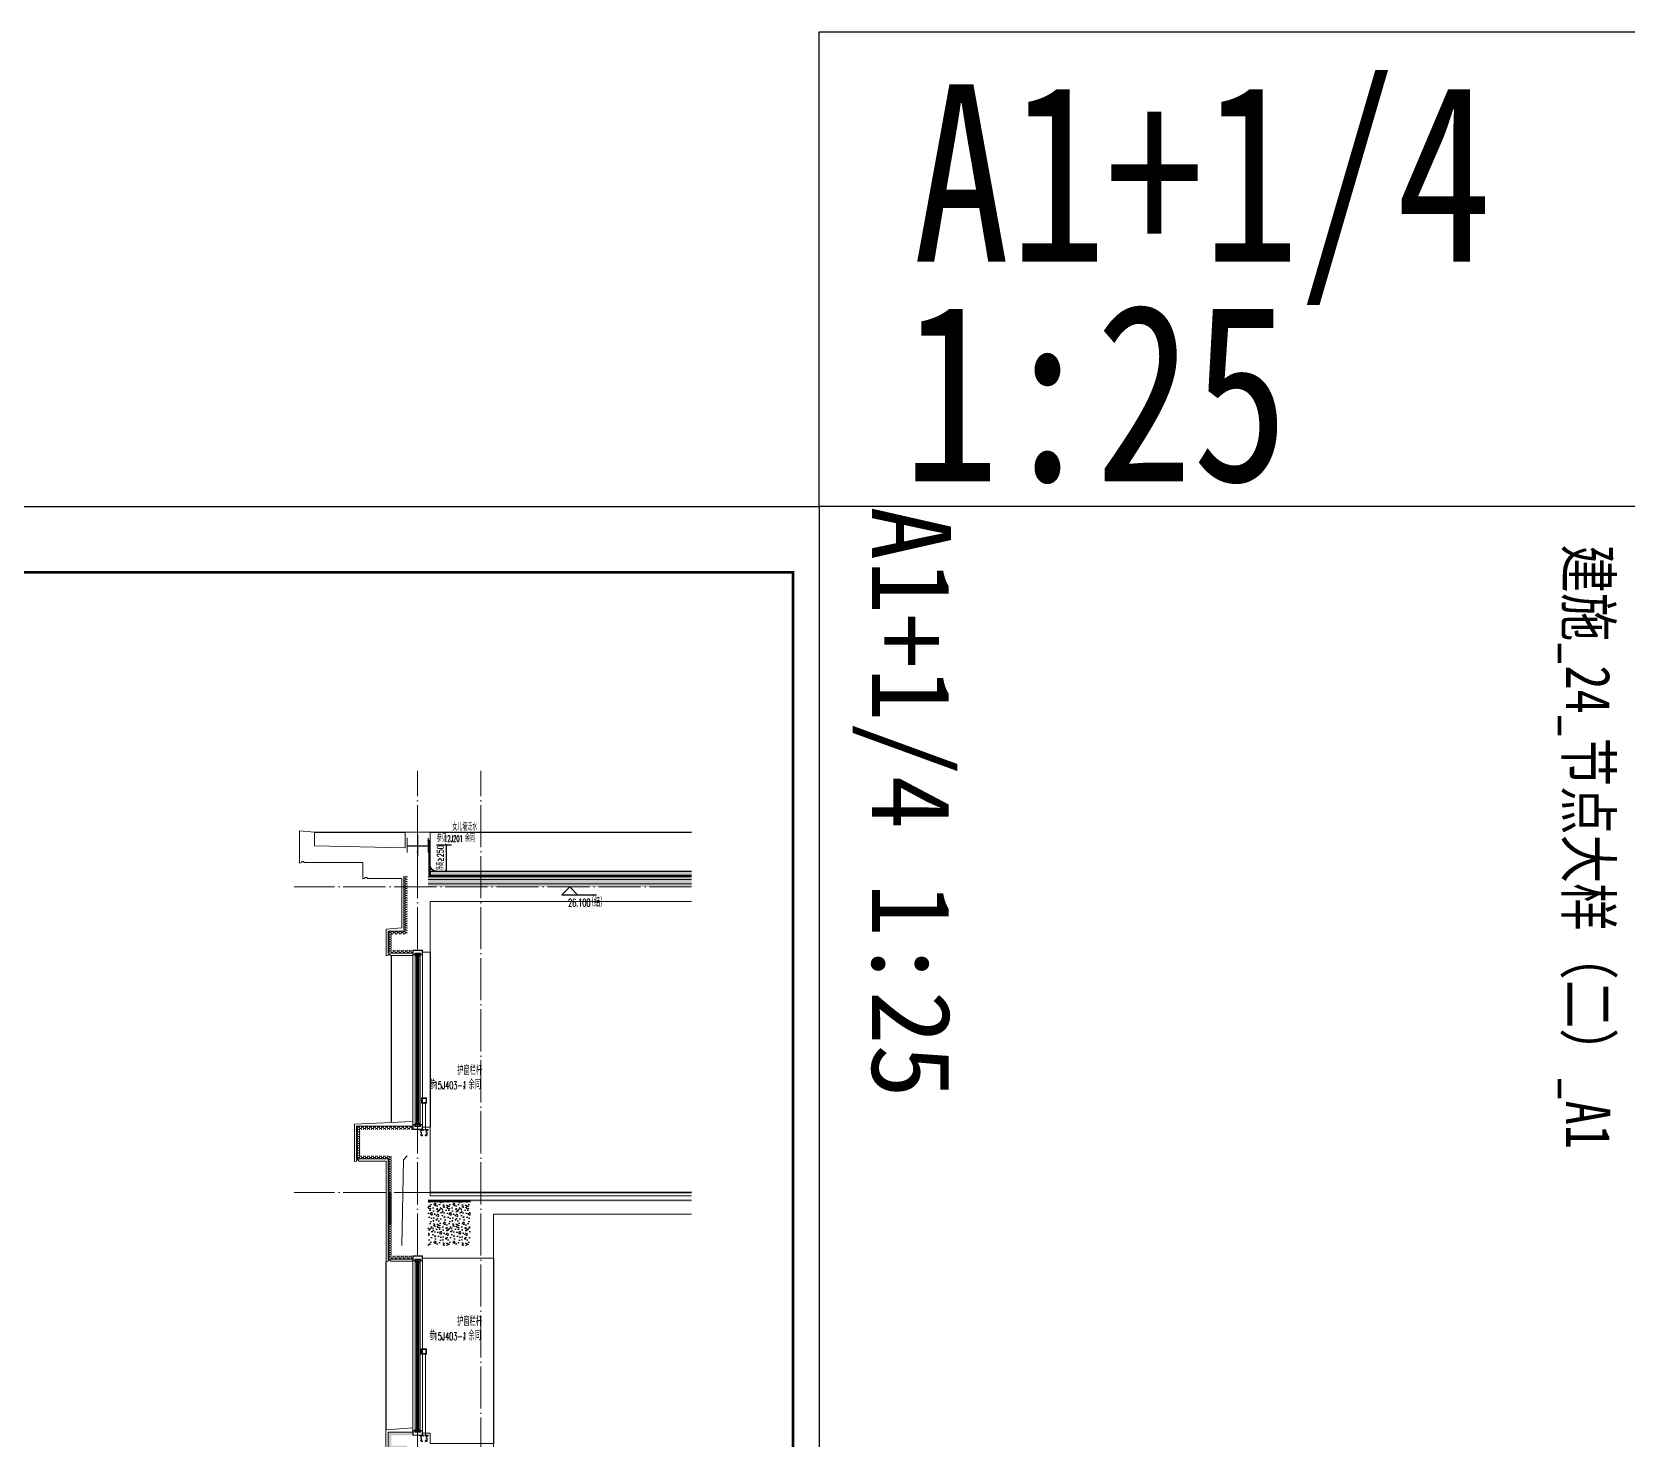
# Model space of a CAD drawing. Extents: x -518115 to 790560, y -210384 to 1628073.
# Drawn here: x 547512 to 562643, y -156280 to -142935 of the extents above; entities that cross this region are included whole.
import ezdxf
from ezdxf.xclip import XClip

# ---------------------------------------------------------------- set-up
doc = ezdxf.new("R2010")
doc.units = 0
doc.header["$LTSCALE"] = 1000
doc.header["$MEASUREMENT"] = 0
doc.header["$XCLIPFRAME"] = 0
for name, pattern in [('__DASH', [0.35, 0.25, -0.1]), ('DASH', [0.35, 0.25, -0.1]), ('DOTE', [2.42, 2, -0.2, 0.02, -0.2])]:
    doc.linetypes.add(name, pattern=pattern)
for name, color, linetype in [('3-屋面构造层', 157, 'Continuous'), ('DIM_ELEV', 3, 'Continuous'), ('DIM_IDEN', 67, 'Continuous'), ('PUB_TEXT', 4, 'Continuous'), ('SURFACE', 6, 'Continuous'), ('图框', 140, 'Continuous'), ('导图字', 7, 'Continuous'), ('机电标识类', 1, 'Continuous'), ('污水', 3, 'Continuous'), ('看线', 251, 'Continuous'), ('立面-看线', 251, 'Continuous')]:
    doc.layers.add(name, color=color, linetype=linetype)
for name, color, linetype, lineweight in [('DOTE', 19, 'DOTE', 9), ('PUB_HATCH', 8, 'Continuous', 9), ('S_WINDOW', 144, 'Continuous', 15), ('WALL', 9, 'Continuous', 40), ('内粉刷', 37, 'Continuous', 9), ('立面-栏杆', 105, 'Continuous', 15), ('立面-洞口示意', 152, 'Continuous', 13), ('细细', 250, 'Continuous', 0)]:
    doc.layers.add(name, color=color, linetype=linetype, lineweight=lineweight)
doc.layers.add('yichutu', color=7, linetype='Continuous', true_color=0xffffff, plot=False)
doc.styles.add('_TCH_DIM', font='SIMPLEX.shx', dxfattribs={"width": 0.7, "bigfont": 'GBCBIG.shx'})
doc.styles.add('_TCH_DIM_T3', font='SIMPLEX.shx', dxfattribs={"width": 0.494118, "bigfont": 'GBCBIG.shx'})
doc.styles.add('_TCH_LABEL', font='')
doc.styles.add('黑体', font='')
doc.styles.get('_TCH_LABEL').set_extended_font_data('SimHei')
doc.styles.get('黑体').set_extended_font_data('SimHei')
doc.dimstyles.new('_TCH_ARCH&&20', dxfattribs={"dimtxt": 59.5, "dimasz": 20, "dimexe": 50, "dimexo": 60, "dimgap": 25.25, "dimtad": 1, "dimdec": 0, "dimzin": 0, "dimdsep": 46, "dimtxsty": '_TCH_DIM_T3', "dimblk": 'ARCHTICK', "dimcen": 0.09, "dimclrt": 7, "dimazin": 2, "dimtfac": 1, "dimtdec": 0, "dimtix": 1, "dimtmove": 2, "dimatfit": 3, "dimfxl": 1, "dimtolj": 1, "dimtzin": 0, "dimarcsym": 0})
pattern_1 = [(315, (-1092889.3176, -488431.8362), (-1.767766953, -1.767766953), []), (315, (-1092888.139, -488431.8362), (-1.767766953, -1.767766953), [])]
pattern_2 = [(315, (-1092889.3176, -490170.0743), (-1.767766953, -1.767766953), []), (315, (-1092888.139, -490170.0743), (-1.767766953, -1.767766953), [])]

# ---------------------------------------------------------------- blocks, each defined once
blk = doc.blocks.new('A$C1F6240CC')
at = {"layer": 'PUB_HATCH'}
h = blk.add_hatch(dxfattribs=at)
h.set_pattern_fill('DOTS', color=251, scale=2, style=0)
h.set_pattern_definition([(0, (-2e-08, -300), (1.5875, 3.175), [0, -3.175])])
h.paths.add_polyline_path([(-30, -300), (0, -300), (0, -50), (0, 0), (0, 0), (0, 0), (-30, 0)])
at = {"layer": 'PUB_HATCH', "color": 5}
blk.add_lwpolyline([(0, 0), (-30, 0), (-30, -300), (0, -300)], close=True, dxfattribs=at)
blk = doc.blocks.new('GDGDGDRGDR')
at = {"linetype": '__DASH', "ltscale": 0.1}
blk.add_wipeout([(425935, 371533), (425735, 371533), (425735, 371383), (425935, 371383)], dxfattribs=at).dxf.layer = '污水'
at = {"layer": '机电标识类', "color": 250, "linetype": 'DASH', "ltscale": 400}
for p, q in [((425835, 371358), (425835, 371558)), ((425935, 371458), (425735, 371458))]:
    blk.add_line(p, q, dxfattribs=at)
at = {"layer": '污水', "linetype": '__DASH', "ltscale": 0.1, "const_width": 10}
blk.add_lwpolyline([(425935, 371533), (425735, 371533), (425735, 371383), (425935, 371383)], close=True, dxfattribs=at)
blk = doc.blocks.new('GFDGFDGDGRDGRD')
at = {"layer": '立面-栏杆'}
for p, q in [((863598, -138586), (863598, -138336)), ((863628, -138336), (863628, -138586))]:
    blk.add_line(p, q, dxfattribs=at)
at = {"layer": '立面-栏杆', "linetype": 'DASH', "ltscale": 0.1}
for p, q in [((863653, -138586), (863573, -138586)), ((863573, -138586), (863573, -138593)), ((863573, -138593), (863583, -138593)), ((863583, -138593), (863583, -138637)), ((863590, -138593), (863635, -138593)), ((863590, -138637), (863590, -138593)), ((863635, -138593), (863635, -138637)), ((863642, -138593), (863653, -138593)), ((863642, -138637), (863642, -138593)), ((863653, -138593), (863653, -138586)), ((863597, -138638), (863592, -138638)), ((863592, -138646), (863597, -138646)), ((863600, -138643), (863600, -138641)), ((863625, -138641), (863625, -138643)), ((863633, -138638), (863628, -138638)), ((863628, -138646), (863633, -138646))]:
    blk.add_line(p, q, dxfattribs=at)
at = {"layer": '立面-栏杆'}
for points in [[(863638, -138286), (863588, -138286), (863588, -138336), (863638, -138336)], [(863632, -138292), (863594, -138292), (863594, -138330), (863632, -138330)]]:
    blk.add_lwpolyline(points, close=True, dxfattribs=at)
at = {"layer": '立面-栏杆', "linetype": 'DASH', "ltscale": 0.1}
for centre, major_axis, start_param, end_param in [((863592, -138637), (6.36, 6.36), 2.356194, 3.926991), ((863592, -138637), (1.27, 1.27), 2.356194, 3.926991), ((863597, -138641), (1.91, 1.91), 5.497787, 7.068583), ((863597, -138643), (1.91, 1.91), 3.926991, 5.497787), ((863628, -138641), (1.91, 1.91), 0.785398, 2.356194), ((863630, -138641), (3.53, 3.53), 2.748894, 3.534292), ((863633, -138637), (-6.36, 6.36), 2.356194, 3.926991), ((863633, -138637), (-1.27, 1.27), 2.356194, 3.926991)]:
    blk.add_ellipse(centre, major_axis=major_axis, ratio=1, start_param=start_param, end_param=end_param, dxfattribs=at)
blk = doc.blocks.new('A$C008776C7')
at = {"layer": '细细'}
h = blk.add_hatch(dxfattribs=at)
h.set_pattern_fill('金属', color=256, style=0)
h.set_pattern_definition(pattern_1)
h.paths.add_polyline_path([(0, 1655), (20, 1655), (20, 1669), (70, 1669), (70, 1655), (90, 1655), (90, 1700), (0, 1700)])
h.paths.add_polyline_path([(18, 1671), (18, 1657), (2, 1657), (2, 1698), (88, 1698), (88, 1657), (72, 1657), (72, 1671)], flags=16)
h = blk.add_hatch(dxfattribs=at)
h.set_pattern_fill('金属', color=256, style=0)
h.set_pattern_definition(pattern_1)
h.paths.add_polyline_path([(68, 1667), (68, 1642), (56, 1642), (56, 1652), (34, 1652), (34, 1642), (22, 1642), (22, 1667)])
h.paths.add_polyline_path([(24, 1665), (24, 1644), (32, 1644), (32, 1654), (58, 1654), (58, 1644), (66, 1644), (66, 1665)], flags=16)
h = blk.add_hatch(color=256, dxfattribs=at)
edge = h.paths.add_edge_path()
edge.add_line((40, 1652), (40, 1640))
edge.add_arc((45, 1631), 9.44, 61.5175, 118.4825, ccw=False)
edge.add_line((50, 1640), (50, 1652))
edge.add_arc((45, 1660), 9.44, 241.5175, 298.4825, ccw=False)
h = blk.add_hatch(dxfattribs=at)
h.set_pattern_fill('金属', color=256, style=0)
h.set_pattern_definition(pattern_2)
h.paths.add_polyline_path([(0, 45), (20, 45), (20, 31), (70, 31), (70, 45), (90, 45), (90, 0), (0, 0)])
h.paths.add_polyline_path([(18, 29), (18, 43), (2, 43), (2, 2), (88, 2), (88, 43), (72, 43), (72, 29)], flags=16)
h = blk.add_hatch(dxfattribs=at)
h.set_pattern_fill('金属', color=256, style=0)
h.set_pattern_definition(pattern_2)
h.paths.add_polyline_path([(68, 33), (68, 58), (56, 58), (56, 48), (34, 48), (34, 58), (22, 58), (22, 33)])
h.paths.add_polyline_path([(24, 35), (24, 56), (32, 56), (32, 46), (58, 46), (58, 56), (66, 56), (66, 35)], flags=16)
h = blk.add_hatch(color=256, dxfattribs=at)
edge = h.paths.add_edge_path()
edge.add_line((40, 48), (40, 60))
edge.add_arc((45, 69), 9.44, 241.5175, 298.4825)
edge.add_line((50, 60), (50, 48))
edge.add_arc((45, 40), 9.44, 61.5175, 118.4825)
at = {"layer": 'S_WINDOW'}
for p, q in [((0, 45), (0, 1655)), ((22, 58), (22, 1642)), ((68, 58), (68, 1642)), ((90, 45), (90, 1655))]:
    blk.add_line(p, q, dxfattribs=at)
for points in [[(90, 1700), (90, 1655), (70, 1655), (70, 1669), (20, 1669), (20, 1655), (0, 1655), (0, 1700)], [(88, 1698), (88, 1657), (72, 1657), (72, 1671), (18, 1671), (18, 1657), (2, 1657), (2, 1698)], [(68, 1667), (68, 1642), (56, 1642), (56, 1652), (34, 1652), (34, 1642), (22, 1642), (22, 1667)], [(66, 1665), (66, 1644), (58, 1644), (58, 1654), (32, 1654), (32, 1644), (24, 1644), (24, 1665)], [(90, 0), (90, 45), (70, 45), (70, 31), (20, 31), (20, 45), (0, 45), (0, 0)], [(88, 2), (88, 43), (72, 43), (72, 29), (18, 29), (18, 43), (2, 43), (2, 2)], [(68, 33), (68, 58), (56, 58), (56, 48), (34, 48), (34, 58), (22, 58), (22, 33)], [(66, 35), (66, 56), (58, 56), (58, 46), (32, 46), (32, 56), (24, 56), (24, 35)]]:
    blk.add_lwpolyline(points, close=True, dxfattribs=at)
at = {"layer": '细细'}
for points in [[(34, 1642), (34, 58)], [(40, 60), (40, 1652)], [(50, 60), (50, 1652)], [(56, 1642), (56, 58)]]:
    blk.add_lwpolyline(points, dxfattribs=at)
for points in [[(40, 1652), (40, 1640, -0.253805), (50, 1640), (50, 1652, -0.253805)], [(40, 48), (40, 60, 0.253805), (50, 60), (50, 48, 0.253805)]]:
    blk.add_lwpolyline(points, format="xyb", close=True, dxfattribs=at)
blk = doc.blocks.new('A$C02E370A9')
at = {"layer": 'PUB_TEXT', "style": '_TCH_DIM'}
for s, height, width, p in [('护窗栏杆', 84.4, 0.7, (290, 216)), ('参', 84.4, 0.7, (25, 81)), ('15J403-1', 74.4, 0.494118, (68, 81)), ('，余同', 84.4, 0.7, (338, 81))]:
    blk.add_text(s, height=height, dxfattribs=dict(at, width=width)).set_placement(p)
blk = doc.blocks.new('yct-1051-594-26275-14850-25-1002.0')
at = {"layer": 'yichutu', "color": 7, "true_color": 0xffffff}
blk.add_lwpolyline([(0, 0), (0, 14850), (26275, 14850), (26275, 0)], close=True, dxfattribs=at)
at = {"layer": 'yichutu', "color": 7, "true_color": 0xffffff, "style": '_TCH_LABEL'}
blk.add_text('A1+1/4 1:25', height=750, dxfattribs=at).set_placement((0, 15350))
blk = doc.blocks.new('GFDDDDRG')
at = {"layer": '图框'}
blk.add_lwpolyline([(923310, -107437), (923310, -159999), (893610, -159999), (893610, -107437)], close=True, dxfattribs=at)
blk.add_lwpolyline([(923310, -107437), (923310, -159999), (893610, -159999), (893610, -107437)], close=True, dxfattribs=at)
at = {"layer": '图框', "const_width": 50}
blk.add_lwpolyline([(894110, -159499), (922810, -159499), (922810, -108687), (894110, -108687)], close=True, dxfattribs=at)
blk = doc.blocks.new('A$C164D20CD')
at = {"layer": '立面-栏杆'}
for p, q in [((-55, 0), (-55, 770)), ((-25, 770), (-25, 0))]:
    blk.add_line(p, q, dxfattribs=at)
at = {"layer": '立面-栏杆', "linetype": 'DASH', "ltscale": 0.1}
for p, q in [((0, 0), (-80, 0)), ((-80, 0), (-80, -7)), ((0, -7), (0, 0)), ((-80, -7), (-70, -7)), ((-70, -7), (-70, -51)), ((-62, -7), (-18, -7)), ((-62, -51), (-62, -7)), ((-55, -53), (-61, -53)), ((-61, -60), (-55, -60)), ((-53, -57), (-53, -56)), ((-27, -56), (-27, -57)), ((-19, -53), (-25, -53)), ((-25, -60), (-19, -60)), ((-18, -7), (-18, -51)), ((-10, -7), (0, -7)), ((-10, -51), (-10, -7))]:
    blk.add_line(p, q, dxfattribs=at)
at = {"layer": '立面-栏杆'}
for points in [[(-15, 820), (-65, 820), (-65, 770), (-15, 770)], [(-21, 814), (-59, 814), (-59, 776), (-21, 776)]]:
    blk.add_lwpolyline(points, close=True, dxfattribs=at)
at = {"layer": '立面-栏杆', "linetype": 'DASH', "ltscale": 0.1}
for centre, major_axis, start_param, end_param in [((-61, -51), (6.36, 6.36), 2.356194, 3.926991), ((-61, -51), (1.27, 1.27), 2.356194, 3.926991), ((-55, -56), (1.91, 1.91), 5.497787, 7.068583), ((-55, -57), (1.91, 1.91), 3.926991, 5.497787), ((-25, -56), (1.91, 1.91), 0.785398, 2.356194), ((-23, -55), (3.53, 3.53), 2.748894, 3.534292), ((-19, -51), (-6.36, 6.36), 2.356194, 3.926991), ((-19, -51), (-1.27, 1.27), 2.356194, 3.926991)]:
    blk.add_ellipse(centre, major_axis=major_axis, ratio=1, start_param=start_param, end_param=end_param, dxfattribs=at)
blk = doc.blocks.new('GFGDGDGDGR')
at = {"layer": 'PUB_HATCH'}
h = blk.add_hatch(dxfattribs=at)
h.set_pattern_fill('HONEY', color=256, scale=8, style=0)
h.set_pattern_definition([(0, (890824.963, -105961.315), (19.05, 10.99852), [12.7, -25.4]), (120, (890824.963, -105961.315), (-19.0499977, 10.998524), [12.7, -25.4]), (60, (890824.963, -105961.315), (2.3e-06, 21.997044), [-25.4, 12.7])])
h.paths.add_polyline_path([(845749, -58047), (845599, -58047), (845599, -57947), (845749, -57947), (845749, -57547), (845599, -57547), (845599, -57447), (845804, -57447), (845804, -57417), (845569, -57417), (845569, -57577), (845719, -57577), (845719, -57677), (845719, -57917), (845569, -57917), (845569, -58077), (845719, -58077), (845719, -58517), (845569, -58517), (845569, -58677), (845804, -58677), (845804, -58647), (845599, -58647), (845599, -58547), (845749, -58547)])
at = {"layer": '立面-看线'}
h = blk.add_hatch(dxfattribs=at)
h.set_pattern_fill('HONEY', color=256, scale=7)
h.set_pattern_definition([(0, (45296.221, -443493.767), (16.66875, 9.623705), [11.1125, -22.225]), (120, (45296.221, -443493.767), (-16.66874801, 9.62370845), [11.1125, -22.225]), (60, (45296.221, -443493.767), (1.99e-06, 19.24741345), [-22.225, 11.1125])])
h.paths.add_polyline_path([(848448, -58117), (846549, -58117), (846549, -58132), (848448, -58132)])
at = {"layer": 'PUB_HATCH', "color": 215, "true_color": 0xa953a0}
blk.add_line((846549, -58117), (848448, -58117), dxfattribs=at)
blk.add_lwpolyline([(845804, -57417), (845569, -57417), (845569, -57577), (845719, -57577), (845719, -57677), (845719, -57677), (845719, -57917), (845569, -57917), (845569, -58077), (845719, -58077), (845719, -58517), (845569, -58517), (845569, -58677), (845804, -58677)], dxfattribs=at)
at = {"layer": '内粉刷'}
for points in [[(845804, -57377), (845549, -57397), (845549, -57597)], [(845894, -57427), (845969, -57427), (845969, -57527), (846569, -57527), (846569, -58077)], [(845589, -57597), (845589, -57587), (845569, -57587), (845569, -57597), (845549, -57602), (845549, -57597)], [(845589, -57597), (845699, -57597), (845699, -57697), (845699, -57697), (845699, -57887), (845549, -57897), (845549, -58097)], [(845589, -58097), (845589, -58087), (845569, -58087), (845569, -58097), (845549, -58102), (845549, -58097)], [(845589, -58097), (845699, -58097), (845699, -58487), (845549, -58497), (845549, -58697)], [(848448, -58077), (846569, -58077)], [(845894, -58667), (846569, -58667), (846569, -58252), (848448, -58252)], [(845589, -58697), (845589, -58687), (845569, -58687), (845569, -58697), (845549, -58702), (845549, -58697)], [(845589, -58697), (845804, -58697)]]:
    blk.add_lwpolyline(points, dxfattribs=at)
at = {"layer": '看线'}
for p, q in [((845549, -55799), (845549, -57397)), ((846569, -55767), (846569, -57527)), ((845549, -57597), (845549, -57897)), ((845549, -58097), (845549, -58497))]:
    blk.add_line(p, q, dxfattribs=at)
at = {"layer": '看线', "color": 32}
for p, q in [((848448, -58047), (846569, -58047)), ((846569, -58047), (848448, -58047))]:
    blk.add_line(p, q, dxfattribs=at)
at = {"layer": '立面-洞口示意'}
blk.add_lwpolyline([(845949, -58547), (846024, -57740), (846349, -57647)], dxfattribs=at)
for name, p in [('A$C008776C7', (845804, -57447)), ('A$C02E370A9', (845934, -56627)), ('A$C164D20CD', (845949, -57447))]:
    blk.add_blockref(name, p)
blk = doc.blocks.new('FGHFG4334GDFGDFFGGGGGGDFG4G')
at = {"layer": 'SURFACE', "const_width": 2.25}
for points in [[(47, 0), (0, 0)], [(47, -28), (0, -28)]]:
    blk.add_lwpolyline(points, dxfattribs=at)
at = {"layer": 'SURFACE', "const_width": 1.5}
blk.add_lwpolyline([(47, 17, -1), (47, 5), (47, -7, -1), (47, -19), (47, -37), (53, -48), (53, -73)], format="xyb", dxfattribs=at)
blk = doc.blocks.new('FGDGDGD')
at = {"layer": '3-屋面构造层'}
h = blk.add_hatch(dxfattribs=at)
h.set_pattern_fill('隔热材料01', color=256, scale=7.692308, style=0)
h.set_pattern_definition([(270, (9.5186, 433.228), (3.846153863, -7e-16), [0.385980771, -3.460173092]), (270, (6.637, 433.228), (3.846153863, -7e-16), [0.385980771, -3.460173092]), (90, (8.5996, 430.618), (-3.846153863, 2e-16), [0.385980771, -3.460173092]), (90, (7.556, 430.618), (-3.846153863, 2e-16), [0.385980771, -3.460173092]), (180, (10.002, 430), (-5e-16, -3.846153863), [3.848019248, 0.001865385]), (135, (8.9282, 430.193), (2e-16, 3.846144175), [0.328307694, -5.110980792]), (116.56505, (12.5422, 430.4251), (8.6793e-06, 3.8461487416), [0.215769232, -8.384500037]), (116.56505, (8.696, 430.4251), (8.6793e-06, 3.8461487416), [0.215769232, -8.384500037]), (153.43495, (13.1603, 430), (-8.679e-06, 3.846148742), [0.431538463, -8.168730805]), (153.43495, (9.3142, 430), (-8.679e-06, 3.846148742), [0.431538463, -8.168730805]), (63.43495, (12.4457, 431.0041), (-8.6793e-06, 3.8461487416), [2.054923086, -6.545346183]), (63.43495, (8.5996, 431.0041), (-8.6793e-06, 3.8461487416), [2.054923086, -6.545346183]), (116.56505, (13.3647, 433.228), (8.6793e-06, 3.8461487416), [0.215769232, -8.384500037]), (116.56505, (9.5186, 433.228), (8.6793e-06, 3.8461487416), [0.215769232, -8.384500037]), (135, (9.422, 433.421), (2e-16, 3.846144175), [0.328307694, -5.110980792]), (153.43495, (13.036, 433.6532), (-8.679e-06, 3.846148742), [0.431538463, -8.168730805]), (153.43495, (9.19, 433.6532), (-8.679e-06, 3.846148742), [0.431538463, -8.168730805]), (45, (6.7336, 433.421), (2e-16, 3.846144175), [0.328307694, -5.110980792]), (63.43495, (10.4833, 433.228), (-8.6793e-06, 3.8461487416), [0.215769232, -8.384500037]), (63.43495, (6.6371, 433.228), (-8.6793e-06, 3.8461487416), [0.215769232, -8.384500037]), (26.56505, (10.812, 433.6532), (8.679e-06, 3.846148742), [0.431538463, -8.168730805]), (26.56505, (6.9658, 433.6532), (8.679e-06, 3.846148742), [0.431538463, -8.168730805]), (116.56505, (11.4023, 431.0041), (8.6793e-06, 3.8461487416), [2.054923086, -6.545346183]), (116.56505, (7.5561, 431.0041), (8.6793e-06, 3.8461487416), [2.054923086, -6.545346183]), (45, (7.2275, 430.193), (2e-16, 3.846144175), [0.328307694, -5.110980792]), (63.43495, (11.3058, 430.4251), (-8.6793e-06, 3.8461487416), [0.215769232, -8.384500037]), (63.43495, (7.4596, 430.4251), (-8.6793e-06, 3.8461487416), [0.215769232, -8.384500037]), (26.56505, (10.6877, 430), (8.679e-06, 3.846148742), [0.431538463, -8.168730805]), (26.56505, (6.8415, 430), (8.679e-06, 3.846148742), [0.431538463, -8.168730805])])
edge = h.paths.add_edge_path()
edge.add_arc((682181, 585366), 9.23, 450, 540, ccw=False)
edge.add_line((682181, 585375), (682192, 585375))
edge.add_line((682192, 585375), (682192, 585366))
edge.add_line((682192, 585366), (682172, 585366))
h = blk.add_hatch(dxfattribs=at)
h.set_pattern_fill('混凝土', color=256, scale=5, angle=-1.1458, style=0)
h.set_pattern_definition([(48.854237, (-82751.966, -43707.863), (35.7930991, -3.8540962), [3.75, -41.25]), (353.854237, (-82751.966, -43707.863), (-6.1841378, 37.7408106), [3, -33]), (99.305637, (-82748.983, -43708.185), (29.6089874, 33.886691), [3.1870095, -35.0571056]), (45.038437, (-82751.766, -43697.865), (53.1858973, -9.3413237), [5.625, -61.875]), (95.489837, (-82747.334, -43698.644), (47.6977146, 47.7616795), [4.7805144, -52.58565]), (350.038437, (-82751.766, -43697.865), (47.6976773, 47.7617167), [4.5, -49.5]), (19.854237, (-82746.817, -43700.465), (29.4368469, -20.7237073), [3.75, -41.25]), (324.854237, (-82746.817, -43700.465), (12.8883392, 36.0069862), [3, -33]), (70.305637, (-82744.364, -43702.192), (42.3251977, 15.2832459), [3.1870095, -35.0571056]), (36.3542372, (-82751.966, -43707.863), (0.9406985, 16.62920733), [0, -32.6, 0, -33.5, 0, -33.125]), (6.3542372, (-82751.966, -43707.863), (13.54517982, 19.45362572), [0, -19.1, 0, -31.85, 0, -12.625]), (326.3542372, (-82763.114, -43707.64), (26.66323482, -1.66123381), [0, -12.5, 0, -39, 0, -51.75]), (316.3542372, (-82768.113, -43707.54), (29.2535633, 4.4211788), [0, -16.25, 0, -25.9, 0, -36.75])])
h.paths.add_polyline_path([(674875, 585046), (674875, 585086), (682172, 585086), (682172, 585046)])
h = blk.add_hatch(dxfattribs=at)
h.set_pattern_fill('焦渣矿渣', color=256, scale=4, angle=-1.1458, style=0)
h.set_pattern_definition([(358.8542372, (-82751.966, -43697.863), (8.27546507, 13.69326162), [1.6, -14.4]), (298.8542372, (-82751.966, -43697.863), (15.99644496, -0.32013217), [1.6, -14.4]), (238.8542372, (-82750.366, -43697.895), (7.72097989, -14.0133938), [1.6, -14.4]), (268.8542372, (-82745.567, -43697.991), (15.83683295, -8.3183365), [2.4, -11.456]), (268.8542372, (-82743.967, -43698.023), (15.83683295, -8.3183365), [2.4, -11.456]), (268.8542372, (-82742.368, -43698.055), (15.83683295, -8.3183365), [2.4, -11.456])])
h.paths.add_polyline_path([(674875, 585006), (674875, 585036), (682192, 585036), (682192, 585006)])
h = blk.add_hatch(dxfattribs=at)
h.set_pattern_fill('隔热材料03', color=256, scale=12.5, style=0)
h.set_pattern_definition([(113.578, (-500407.8114, 374696.8656), (-0.0086926214, 6.2699620763), [1.075, -0.5693125, 2.8375, -0.5693125, 1.075, -0.6825]), (66.42, (-500406.1744, 374696.8656), (2.727787851, 6.0425e-05), [1.075, -0.5693125, 2.840375, -0.5693125, 1.075, -0.6825]), (180, (-500406.1744, 374696.8656), (0, 6.25), [1.636625, -1.0910625]), (180, (-500407.538, 374702.4906), (0, 6.25), [1.636625, -1.0910625]), (90, (-500405.7427, 374697.8548), (2.72775, 2e-16), [0.52175, -5.72825]), (90, (-500407.1066, 374700.9798), (2.72775, 2e-16), [0.52175, -5.72825]), (90, (-500408.2427, 374697.8548), (2.72775, 2e-16), [0.52175, -5.72825]), (90, (-500409.6066, 374700.9798), (2.72775, 2e-16), [0.52175, -5.72825])])
edge = h.paths.add_edge_path()
edge.add_line((682178, 585086), (682178, 585050))
edge.add_arc((682172, 585050), 6.25, 270, 360, ccw=False)
edge.add_line((682172, 585044), (682172, 585086))
edge.add_line((682172, 585086), (682178, 585086))
h = blk.add_hatch(dxfattribs=at)
h.set_pattern_fill('加气混凝土', color=256, scale=5, style=0)
h.set_pattern_definition([(0, (-82734.266, -43726.163), (30, 60), [0, -60]), (0, (-82769.366, -43734.263), (30, 60), [0, -60]), (0, (-82749.866, -43734.863), (30, 60), [0, -60]), (0, (-82728.566, -43717.163), (30, 60), [0, -60]), (0, (-82753.466, -43737.863), (30, 60), [0, -60]), (0, (-82722.566, -43679.363), (30, 60), [0, -60]), (0, (-82740.866, -43684.163), (30, 60), [0, -60]), (0, (-82731.266, -43691.663), (30, 60), [0, -60]), (0, (-82780.166, -43692.863), (30, 60), [0, -60]), (0, (-82750.766, -43695.563), (30, 60), [0, -60]), (0, (-82762.166, -43710.863), (30, 60), [0, -60]), (0, (-82761.566, -43733.363), (30, 60), [0, -60]), (0, (-82739.066, -43735.763), (30, 60), [0, -60]), (0, (-82722.566, -43709.363), (30, 60), [0, -60]), (0, (-82778.666, -43718.663), (30, 60), [0, -60]), (0, (-82773.566, -43708.463), (30, 60), [0, -60]), (0, (-82750.166, -43712.663), (30, 60), [0, -60]), (0, (-82758.566, -43721.363), (30, 60), [0, -60]), (0, (-82763.366, -43701.563), (30, 60), [0, -60]), (0, (-82755.866, -43679.063), (30, 60), [0, -60]), (0, (-82776.266, -43731.263), (30, 60), [0, -60]), (0, (-82743.266, -43691.363), (30, 60), [0, -60]), (0, (-82771.166, -43690.463), (30, 60), [0, -60]), (0, (-82775.966, -43682.663), (30, 60), [0, -60]), (130.601294, (-82726.2516, -43698.149), (-149.999998343, 180.000000787), [2.6341554, -1103.7111]), (18.4349488, (-82730.537, -43697.006), (149.99999945, 59.99999956), [2.710524, -376.76279]), (90, (-82730.537, -43699.578), (30, 60), [2.5714284, -117.428565]), (161.565051, (-82727.966, -43700.435), (-150.000000755, 59.99999553), [2.710524, -376.76279]), (53.1301023, (-82727.966, -43700.435), (30.00000006, 59.99999997), [2.857143, -297.14285]), (135, (-82725.68, -43731.006), (-30.00000363, 59.99999594), [2.424366, -167.28126]), (45, (-82729.109, -43731.006), (29.9999998, 59.99999976), [2.424366, -167.28126]), (135, (-82727.394, -43732.72), (-30.00000363, 59.99999594), [2.424366, -167.28126]), (45, (-82727.394, -43732.72), (29.9999998, 59.99999976), [2.424366, -167.28126]), (116.565051, (-82754.537, -43690.72), (-5.2e-06, 119.9999967), [3.1943826, -63.88765]), (180, (-82755.966, -43687.863), (-30, 60), [3.4285716, -56.571425]), (63.434949, (-82760.823, -43690.72), (3e-07, 119.9999994), [3.1943826, -63.88765]), (116.565051, (-82759.394, -43693.58), (-5.2e-06, 119.9999967), [3.1943826, -63.88765]), (0, (-82759.394, -43693.58), (30, 60), [3.4285716, -56.571425]), (63.434949, (-82755.966, -43693.58), (3e-07, 119.9999994), [3.1943826, -63.88765]), (107.102728, (-82731.9658, -43711.0063), (-89.999996559, 300.000000484), [3.8861346, -1628.29025]), (143.972626, (-82733.1087, -43707.292), (-569.999992774, 419.999999525), [3.8861346, -812.202]), (180, (-82736.25, -43705.006), (-30, 60), [3.7142856, -56.28571]), (36.0273733, (-82743.1087, -43707.292), (569.999995788, 419.999995472), [3.8861346, -812.202]), (71.5650511, (-82744.252, -43710.721), (90.00000046, 299.99999948), [3.6140316, -375.85928]), (107.102728, (-82743.1087, -43714.4348), (-89.999996559, 300.000000484), [3.8861346, -1628.29025]), (143.972626, (-82739.966, -43716.7206), (-569.999992774, 419.999999525), [3.8861346, -812.202]), (0, (-82739.966, -43716.72), (30, 60), [3.7142856, -56.28571]), (36.0273733, (-82736.2516, -43716.7206), (569.999995788, 419.999995472), [3.8861346, -812.202]), (71.5650511, (-82733.109, -43714.435), (90.00000046, 299.99999948), [3.6140316, -375.85928]), (150.255118, (-82731.3944, -43683.006), (-90.000000213, 59.999999257), [2.303502, -481.43196]), (90, (-82733.394, -43684.15), (30, 60), [2.2857144, -117.714275]), (29.7448813, (-82733.3944, -43684.149), (90.000000053, 59.99999972), [2.303502, -481.43196]), (116.565051, (-82745.394, -43725.58), (-5.2e-06, 119.9999967), [3.1943826, -63.88765]), (168.690067, (-82746.823, -43722.7206), (-270.0000002, 59.999998494), [2.9137254, -608.96855]), (41.1859251, (-82751.9658, -43724.149), (749.999995456, 659.999994229), [3.0371844, -1272.5802]), (90, (-82751.966, -43727.006), (30, 60), [2.857143, -117.14285]), (138.814074, (-82749.68, -43729.0063), (-749.999986669, 660.000004204), [3.0371844, -1272.5802]), (16.6992442, (-82749.68, -43729.0063), (989.999992552, 299.999996858), [2.982945, -1249.85375]), (60.9453959, (-82746.823, -43728.149), (29.99999992, 59.999999469), [2.9416086, -1232.53395]), (109.983106, (-82770.5373, -43700.4348), (-150.000000565, 419.9999988885), [3.3442002, -1401.21975]), (155.556045, (-82771.68, -43697.292), (-390.0000014866, 179.99999626), [3.4522986, -1446.51315]), (24.4439547, (-82777.9658, -43697.292), (390.0000001945, 179.999999134), [3.4522986, -1446.51315]), (70.0168934, (-82779.1087, -43700.4348), (150.000000452, 419.999998958), [3.3442002, -1401.21975]), (109.983106, (-82777.9658, -43703.5777), (-150.000000565, 419.9999988885), [3.3442002, -1401.21975]), (160.016893, (-82774.823, -43704.7206), (-150.000000088, 59.999997267), [3.3442002, -698.93775]), (19.9831065, (-82774.823, -43704.7206), (149.999999176, 59.999999905), [3.3442002, -698.93775]), (70.0168934, (-82771.68, -43703.5777), (150.000000452, 419.999998958), [3.3442002, -1401.21975]), (122.005383, (-82748.2516, -43705.8634), (-30.000004026, 59.999996937), [2.6954232, -563.3434]), (18.4349488, (-82752.252, -43704.435), (149.99999945, 59.99999956), [2.710524, -376.76279]), (90, (-82752.252, -43707.006), (30, 60), [2.5714284, -117.428565]), (161.565051, (-82749.68, -43707.863), (-150.000000755, 59.99999553), [2.710524, -376.76279]), (54.4623222, (-82749.68, -43707.8634), (209.999999696, 299.99999955), [2.457807, -1029.82115]), (116.565051, (-82765.68, -43720.435), (-5.2e-06, 119.9999967), [3.1943826, -63.88765]), (180, (-82767.11, -43717.58), (-30, 60), [3.142857, -56.85714]), (59.0362434, (-82771.966, -43720.435), (30.000000098, 59.99999971), [3.3319728, -696.3822]), (120.963756, (-82770.2516, -43723.292), (-30.0000041, 59.999997245), [3.3319728, -696.3822]), (0, (-82770.25, -43723.29), (30, 60), [3.142857, -56.85714]), (63.434949, (-82767.11, -43723.29), (3e-07, 119.9999994), [3.1943826, -63.88765])])
h.paths.add_polyline_path([(682192, 584936), (674875, 584936), (674875, 584966), (682192, 584966)])
at = {"layer": '立面-看线'}
h = blk.add_hatch(dxfattribs=at)
h.set_pattern_fill('HONEY', color=256, scale=7)
h.set_pattern_definition([(0, (-799653.24, -415240.13), (16.66875, 9.623705), [11.1125, -22.225]), (120, (-799653.24, -415240.13), (-16.66874801, 9.62370845), [11.1125, -22.225]), (60, (-799653.24, -415240.13), (1.99e-06, 19.24741345), [-22.225, 11.1125])])
h.paths.add_polyline_path([(682192, 584966), (674875, 584966), (674875, 585006), (682192, 585006)])
at = {"layer": '3-屋面构造层'}
for p, q in [((682178, 585086), (674875, 585086)), ((682172, 585046), (674875, 585046)), ((682192, 585036), (674875, 585036)), ((682172, 585086), (682172, 585044))]:
    blk.add_line(p, q, dxfattribs=at)
at = {"layer": '3-屋面构造层', "color": 251, "linetype": 'DASH', "ltscale": 0.05, "true_color": 0x636466, "const_width": 2.5}
for points in [[(682057, 585043), (682172, 585043, 0.414214), (682179, 585050), (682179, 585366)], [(682057, 585039), (682172, 585039, 0.414214), (682183, 585050), (682183, 585366)]]:
    blk.add_lwpolyline(points, format="xyb", dxfattribs=at)
at = {"layer": '3-屋面构造层', "color": 251, "true_color": 0x636466}
for points in [[(682057, 585041), (682172, 585041, 0.414214), (682180, 585050), (682180, 585366)], [(682057, 585044), (682172, 585044, 0.414214), (682178, 585050), (682178, 585366)], [(682057, 585040), (682172, 585040, 0.414214), (682182, 585050), (682182, 585366), (682184, 585366), (682184, 585050, -0.414214), (682172, 585038), (682057, 585038)]]:
    blk.add_lwpolyline(points, format="xyb", dxfattribs=at)
at = {"layer": '3-屋面构造层', "ltscale": 0.8}
blk.add_lwpolyline([(682172, 585366, -0.414214), (682181, 585375), (682192, 585375), (682192, 585366), (682172, 585366)], format="xyb", dxfattribs=at)
at = {"layer": '3-屋面构造层', "color": 251, "linetype": 'DASH', "ltscale": 0.05, "true_color": 0x636466, "const_width": 2.5}
for points in [[(682043, 585039), (674875, 585039)], [(682057, 585043), (682043, 585039)]]:
    blk.add_lwpolyline(points, dxfattribs=at)
at = {"layer": '3-屋面构造层', "color": 251, "true_color": 0x636466}
for points in [[(682043, 585040), (674875, 585040)], [(674875, 585038), (682043, 585038)], [(682056, 585044), (682042, 585040)], [(682043, 585038), (682057, 585042)]]:
    blk.add_lwpolyline(points, dxfattribs=at)
at = {"layer": '3-屋面构造层'}
blk.add_arc((682122, 585136), 50, 270, 360, dxfattribs=at)
at = {"layer": 'PUB_HATCH', "color": 215, "true_color": 0xa953a0}
for p, q in [((682192, 585006), (674875, 585006)), ((682192, 584966), (674875, 584966))]:
    blk.add_line(p, q, dxfattribs=at)
at = {"layer": '3-屋面构造层', "color": 1, "xscale": -1}
blk.add_blockref('FGHFG4334GDFGDFFGGGGGGDFG4G', (682218, 585349), dxfattribs=at)
blk = doc.blocks.new('A$C40486AD2')
at = {"layer": 'PUB_TEXT', "style": '_TCH_DIM'}
for s, height, width, p in [('女儿墙泛水', 67.5, 0.7, (255, 115)), ('参见', 67.5, 0.7, (108, 8)), ('12J201', 59.5, 0.494118, (177, 8)), ('，余同', 67.5, 0.7, (328, 8))]:
    blk.add_text(s, height=height, dxfattribs=dict(at, width=width)).set_placement(p)
blk = doc.blocks.new('_ArchTick')
at = {"color": 0, "linetype": 'ByBlock', "const_width": 0.4}
blk.add_lwpolyline([(-0.5, -0.5), (0.5, 0.5)], dxfattribs=at)
blk = doc.blocks.new('*D310')
at = {"layer": 'Defpoints', "color": 0, "transparency": 16777216}
for p in [(551291, -150643), (551443, -150643), (551291, -150893)]:
    blk.add_point(p, dxfattribs=at)
at = {"layer": 'DIM_IDEN', "color": 0, "lineweight": -2, "transparency": 16777216}
for p, q in [((551351, -150643), (551493, -150643)), ((551443, -150893), (551443, -150643)), ((551351, -150893), (551493, -150893))]:
    blk.add_line(p, q, dxfattribs=at)
at = {"layer": 'DIM_IDEN', "color": 0, "lineweight": -2, "transparency": 16777216, "xscale": 20, "yscale": 20, "zscale": 20}
for p, rotation in [((551443, -150643), 90), ((551443, -150893), 270)]:
    blk.add_blockref('_ArchTick', p, dxfattribs=dict(at, rotation=rotation))
at = {"layer": 'DIM_IDEN', "color": 7, "transparency": 16777216, "insert": (551387, -150768), "char_height": 59.5, "attachment_point": 5, "rotation": 90, "style": '_TCH_DIM_T3'}
blk.add_mtext('\\A1;{\\W0.70588;净高≥250}', dxfattribs=at)

msp = doc.modelspace()

# ---------------------------------------------------------------- hatches: boundary and pattern name
at = {"layer": '3-屋面构造层'}
h = msp.add_hatch(dxfattribs=at)
h.set_pattern_fill('加气混凝土', color=251, scale=15, style=0)
h.set_pattern_definition([(0, (-563154.32, -625041.3), (90, 180), [0, -180]), (0, (-563259.62, -625065.6), (90, 180), [0, -180]), (0, (-563201.12, -625067.4), (90, 180), [0, -180]), (0, (-563137.22, -625014.3), (90, 180), [0, -180]), (0, (-563211.92, -625076.4), (90, 180), [0, -180]), (0, (-563119.22, -624900.9), (90, 180), [0, -180]), (0, (-563174.12, -624915.3), (90, 180), [0, -180]), (0, (-563145.32, -624937.8), (90, 180), [0, -180]), (0, (-563292.02, -624941.4), (90, 180), [0, -180]), (0, (-563203.82, -624949.5), (90, 180), [0, -180]), (0, (-563238.02, -624995.4), (90, 180), [0, -180]), (0, (-563236.22, -625062.9), (90, 180), [0, -180]), (0, (-563168.72, -625070.1), (90, 180), [0, -180]), (0, (-563119.22, -624990.9), (90, 180), [0, -180]), (0, (-563287.52, -625018.8), (90, 180), [0, -180]), (0, (-563272.22, -624988.2), (90, 180), [0, -180]), (0, (-563202.02, -625000.8), (90, 180), [0, -180]), (0, (-563227.22, -625026.9), (90, 180), [0, -180]), (0, (-563241.62, -624967.5), (90, 180), [0, -180]), (0, (-563219.12, -624900), (90, 180), [0, -180]), (0, (-563280.32, -625056.6), (90, 180), [0, -180]), (0, (-563181.32, -624936.9), (90, 180), [0, -180]), (0, (-563265.02, -624934.2), (90, 180), [0, -180]), (0, (-563279.42, -624910.8), (90, 180), [0, -180]), (130.601294, (-563130.278, -624957.261), (-449.99999503, 540.00000236), [7.902466, -3311.1333]), (18.4349488, (-563143.136, -624953.833), (449.99999834, 179.9999987), [8.131572, -1130.28837]), (90, (-563143.14, -624961.55), (90, 180), [7.714285, -352.285695]), (161.565051, (-563135.42, -624964.118), (-450.00000227, 179.9999866), [8.131572, -1130.28837]), (53.1301023, (-563135.42, -624964.12), (90.0000002, 179.9999999), [8.57143, -891.42855]), (135, (-563128.564, -625055.83), (-90.000011, 179.9999878), [7.273098, -501.84378]), (45, (-563138.85, -625055.83), (89.9999994, 179.9999993), [7.273098, -501.84378]), (135, (-563133.71, -625060.976), (-90.000011, 179.9999878), [7.273098, -501.84378]), (45, (-563133.71, -625060.976), (89.9999994, 179.9999993), [7.273098, -501.84378]), (116.565051, (-563215.14, -624934.98), (-1.6e-05, 359.99999), [9.583148, -191.66295]), (180, (-563219.42, -624926.4), (-90, 180), [10.285715, -169.714275]), (63.434949, (-563234, -624934.98), (8e-07, 359.999998), [9.583148, -191.66295]), (116.565051, (-563229.7, -624943.55), (-1.6e-05, 359.99999), [9.583148, -191.66295]), (0, (-563229.7, -624943.55), (90, 180), [10.285715, -169.714275]), (63.434949, (-563219.42, -624943.55), (8e-07, 359.999998), [9.583148, -191.66295]), (107.102728, (-563147.421, -624995.833), (-269.999989678, 900.000001452), [11.658404, -4884.87075]), (143.972626, (-563150.85, -624984.69), (-1709.99997832, 1259.99999857), [11.658404, -2436.606]), (180, (-563160.28, -624977.83), (-90, 180), [11.142857, -168.85713]), (36.0273733, (-563180.85, -624984.69), (1709.99998736, 1259.99998642), [11.658404, -2436.606]), (71.565051, (-563184.278, -624994.976), (270.0000014, 899.99999845), [10.842095, -1127.57784]), (107.102728, (-563180.85, -625006.1185), (-269.999989678, 900.000001452), [11.658404, -4884.87075]), (143.972626, (-563171.421, -625012.976), (-1709.99997832, 1259.99999857), [11.658404, -2436.606]), (0, (-563171.42, -625012.98), (90, 180), [11.142857, -168.85713]), (36.0273733, (-563160.278, -625012.976), (1709.99998736, 1259.99998642), [11.658404, -2436.606]), (71.565051, (-563150.85, -625006.118), (270.0000014, 899.99999845), [10.842095, -1127.57784]), (150.255118, (-563145.707, -624911.833), (-270.00000064, 179.99999777), [6.910506, -1444.29588]), (90, (-563151.71, -624915.26), (90, 180), [6.857143, -353.142825]), (29.7448813, (-563151.707, -624915.261), (270.00000016, 179.99999916), [6.910506, -1444.29588]), (116.565051, (-563187.7, -625039.55), (-1.6e-05, 359.99999), [9.583148, -191.66295]), (168.690067, (-563191.993, -625030.976), (-810.0000006, 179.99999548), [8.741176, -1826.90565]), (41.1859251, (-563207.421, -625035.261), (2249.99998637, 1979.999982687), [9.111553, -3817.7406]), (90, (-563207.42, -625043.83), (90, 180), [8.57143, -351.42855]), (138.814074, (-563200.564, -625049.833), (-2249.99996001, 1980.00001261), [9.111553, -3817.7406]), (16.6992442, (-563200.564, -625049.833), (2969.999977655, 899.999990573), [8.948835, -3749.56125]), (60.9453959, (-563191.993, -625047.261), (89.99999976, 179.99999841), [8.824826, -3697.60185]), (109.983106, (-563263.1355, -624964.1185), (-450.000001695, 1259.999996666), [10.0326, -4203.65925]), (155.556045, (-563266.564, -624954.69), (-1170.00000446, 539.99998878), [10.356896, -4339.53945]), (24.4439547, (-563285.421, -624954.69), (1170.000000584, 539.999997403), [10.356896, -4339.53945]), (70.0168934, (-563288.85, -624964.1185), (450.000001357, 1259.999996874), [10.0326, -4203.65925]), (109.983106, (-563285.421, -624973.547), (-450.000001695, 1259.999996666), [10.0326, -4203.65925]), (160.016893, (-563275.993, -624976.976), (-450.00000026, 179.9999918), [10.0326, -2096.81325]), (19.9831065, (-563275.993, -624976.976), (449.99999753, 179.99999971), [10.0326, -2096.81325]), (70.0168934, (-563266.564, -624973.547), (450.000001357, 1259.999996874), [10.0326, -4203.65925]), (122.005383, (-563196.278, -624980.404), (-90.00001208, 179.9999908), [8.08627, -1690.0302]), (18.4349488, (-563208.278, -624976.118), (449.99999834, 179.9999987), [8.131572, -1130.28837]), (90, (-563208.28, -624983.83), (90, 180), [7.714285, -352.285695]), (161.565051, (-563200.564, -624986.404), (-450.00000227, 179.9999866), [8.131572, -1130.28837]), (54.4623222, (-563200.564, -624986.404), (629.99999909, 899.99999865), [7.37342, -3089.46345]), (116.565051, (-563248.56, -625024.12), (-1.6e-05, 359.99999), [9.583148, -191.66295]), (180, (-563252.85, -625015.55), (-90, 180), [9.42857, -170.57142]), (59.0362434, (-563267.421, -625024.118), (90.0000003, 179.99999913), [9.995918, -2089.1466]), (120.963756, (-563262.278, -625032.69), (-90.0000123, 179.99999173), [9.995918, -2089.1466]), (0, (-563262.28, -625032.69), (90, 180), [9.42857, -170.57142]), (63.434949, (-563252.85, -625032.69), (8e-07, 359.999998), [9.583148, -191.66295])])
h.paths.add_polyline_path([(551270.9, -154443), (551670.9, -154443), (551670.9, -154028), (551270.9, -154028)])
at = {"layer": 'PUB_HATCH'}
h = msp.add_hatch(dxfattribs=at)
h.set_pattern_fill('HONEY', color=256, scale=8, style=0)
h.set_pattern_definition([(0, (596146.355, -198957.532), (19.05, 10.99852), [12.7, -25.4]), (120, (596146.355, -198957.532), (-19.0499977, 10.998524), [12.7, -25.4]), (60, (596146.355, -198957.532), (2.3e-06, 21.997044), [-25.4, 12.7])])
h.paths.add_polyline_path([(551070.9, -150943), (551040.9, -150943), (551040.9, -151463), (550890.9, -151463), (550890.9, -151673), (551125.9, -151673), (551125.9, -151643), (550920.9, -151643), (550920.9, -151493), (551070.9, -151493)])
h = msp.add_hatch(dxfattribs=at)
h.set_pattern_fill('HONEY', color=256, scale=8, style=0)
h.set_pattern_definition([(0, (-282833.981, -84296.217), (19.05, 10.99852), [12.7, -25.4]), (120, (-282833.981, -84296.217), (-19.04999772, 10.99852394), [12.7, -25.4]), (60, (-282833.981, -84296.217), (2.28e-06, 21.99704394), [-25.4, 12.7])])
h.paths.add_polyline_path([(550890.9, -153623), (550890.9, -153593), (550620.9, -153593), (550620.9, -153343), (551125.9, -153343), (551125.9, -153313), (550590.9, -153313), (550590.9, -153623)])
h = msp.add_hatch(dxfattribs=at)
h.set_pattern_fill('HONEY', color=256, scale=8, style=0)
h.set_pattern_definition([(0, (596146.355, -201857.532), (19.05, 10.99852), [12.7, -25.4]), (120, (596146.355, -201857.532), (-19.0499977, 10.998524), [12.7, -25.4]), (60, (596146.355, -201857.532), (2.3e-06, 21.997044), [-25.4, 12.7])])
h.paths.add_polyline_path([(550920.9, -153593), (550890.9, -153593), (550890.9, -154573), (551125.9, -154573), (551125.9, -154543), (550920.9, -154543)])
at = {"layer": '立面-看线'}
h = msp.add_hatch(dxfattribs=at)
h.set_pattern_fill('HONEY', color=256, scale=7)
h.set_pattern_definition([(0, (-249382.388, -539389.9845), (16.66875, 9.623705), [11.1125, -22.225]), (120, (-249382.388, -539389.9845), (-16.66874801, 9.62370845), [11.1125, -22.225]), (60, (-249382.388, -539389.9845), (1.99e-06, 19.24741345), [-22.225, 11.1125])])
h.paths.add_polyline_path([(553769.4, -154013), (551270.9, -154013), (551270.9, -154028), (553769.4, -154028)])

# ---------------------------------------------------------------- linework, layer by layer
at = {"layer": 'DIM_ELEV', "color": 3}
for p, q in [((552613.2, -151043), (552538.2, -151118)), ((552538.2, -151118), (552866.2, -151118)), ((552613.2, -151043), (552688.2, -151118))]:
    msp.add_line(p, q, dxfattribs=at)
at = {"layer": 'DOTE', "linetype": 'DOTE', "ltscale": 0.2}
for p, q in [((551770.9, -169543), (551770.9, -149943)), ((553769.4, -151043), (550000.7, -151043)), ((553769.4, -153943), (550000.7, -153943))]:
    msp.add_line(p, q, dxfattribs=at)
at = {"layer": 'PUB_HATCH', "color": 215, "true_color": 0xa953a0}
msp.add_line((551270.9, -154013), (553769.4, -154013), dxfattribs=at)
for points in [[(551040.9, -150943), (551040.9, -151463), (550890.9, -151463), (550890.9, -151673), (551125.9, -151673)], [(551125.9, -153313), (550590.9, -153313), (550590.9, -153623), (550890.9, -153623), (550890.9, -154573), (551125.9, -154573)]]:
    msp.add_lwpolyline(points, dxfattribs=at)
at = {"layer": 'WALL'}
msp.add_line((551670.9, -154028), (551270.9, -154028), dxfattribs=at)
at = {"layer": '内粉刷'}
for points in [[(550090.9, -150813), (550090.9, -150803), (550070.9, -150803), (550070.9, -150813), (550050.9, -150818), (550050.9, -150813)], [(550090.9, -150813), (550650.9, -150813), (550650.9, -150963)], [(550690.9, -150963), (550690.9, -150953), (550670.9, -150953), (550670.9, -150963), (550650.9, -150968), (550650.9, -150963)], [(550690.9, -150963), (551020.9, -150963), (551020.9, -151433), (550870.9, -151443), (550870.9, -151693)], [(551215.9, -151663), (551290.9, -151663), (551290.9, -151183), (553769.4, -151183)], [(550910.9, -151693), (550910.9, -151683), (550890.9, -151683), (550890.9, -151693), (550870.9, -151698), (550870.9, -151693)], [(550910.9, -151693), (551125.9, -151693)], [(551290.8, -153973), (551290.9, -153323), (551215.9, -153323)], [(550870.9, -153643), (550870.9, -154593)], [(553769.4, -153973), (551290.9, -153973)], [(551215.9, -154563), (551890.9, -154563), (551890.9, -154148), (553769.4, -154148)], [(550910.9, -154593), (550910.9, -154583), (550890.9, -154583), (550890.9, -154593), (550870.9, -154598), (550870.9, -154593)], [(550910.9, -154593), (551125.9, -154593)]]:
    msp.add_lwpolyline(points, dxfattribs=at)
at = {"layer": '内粉刷', "elevation": 0}
for points in [[(551125.9, -153268), (550570.9, -153293), (550570.9, -153643)], [(550610.9, -153643), (550610.9, -153633), (550590.9, -153633), (550590.9, -153643), (550570.9, -153648), (550570.9, -153643)], [(550610.9, -153643), (550870.9, -153643)]]:
    msp.add_lwpolyline(points, dxfattribs=at)
at = {"layer": '图框', "color": 2}
msp.add_lwpolyline([(562730.5, -147435), (554980.5, -147435), (554980.5, -142935), (562730.5, -142935)], close=True, dxfattribs=at)
at = {"layer": '看线'}
for p, q in [((550920.9, -151693), (550920.9, -153277.3)), ((551290.9, -151663), (551290.9, -153323))]:
    msp.add_line(p, q, dxfattribs=at)
at = {"layer": '看线', "color": 32}
for p, q in [((551290.9, -153943), (553769.4, -153943)), ((553769.4, -153943), (551290.9, -153943))]:
    msp.add_line(p, q, dxfattribs=at)
at = {"layer": '立面-洞口示意'}
msp.add_lwpolyline([(551020.9, -154443.1), (551037, -153631.2), (551070.9, -153593)], dxfattribs=at)

# ---------------------------------------------------------------- block references
at = {"rotation": 179.9999999997999}
msp.add_blockref('GDGDGDRGDR', (977005.9, 220805.3), dxfattribs=at)
for name, p in [('A$C40486AD2', (551244.3, -150624.2)), ('A$C008776C7', (551125.9, -153343)), ('A$C02E370A9', (551255.9, -153043)), ('GFDGFDGDGRDGRD', (-312381.9, -14757.4)), ('A$C1F6240CC', (550920.9, -153943)), ('GFGDGDGDGR', (-294678.6, -98796.2))]:
    msp.add_blockref(name, p)

# ---------------------------------------------------------------- texts
at = {"layer": 'DIM_ELEV', "color": 7, "style": '_TCH_DIM'}
for s, height, width, p in [('26.100', 74.38, 0.494118, (552598.6, -151230.6)), ('（结）', 84.4, 0.7, (552784.1, -151230.6))]:
    msp.add_text(s, height=height, dxfattribs=dict(at, width=width)).set_placement(p)
at = {"layer": '图框', "color": 2, "style": '黑体', "width": 0.8}
for s, p in [('A1+1/4', (555870.9, -145114.3)), ('1:25', (555771.3, -147195.8))]:
    msp.add_text(s, height=1682.36, dxfattribs=at).set_placement(p)
at = {"layer": '导图字', "color": 1, "style": '黑体', "width": 0.8}
msp.add_text('建施_24_节点大样（二）_A1', height=420.591, rotation=270, dxfattribs=at).set_placement((562064.6, -147795.8))

# ---------------------------------------------------------------- next in the draw order: linework, layer by layer
at = {"layer": 'DOTE', "linetype": 'DOTE', "ltscale": 0.2}
msp.add_line((551170.9, -169543), (551170.9, -149943), dxfattribs=at)
at = {"layer": '内粉刷'}
msp.add_lwpolyline([(551290.9, -150893), (551290.9, -150523), (551050.9, -150523), (551050.9, -150673), (550190.9, -150653), (550190.9, -150523), (550050.9, -150513), (550050.9, -150813)], dxfattribs=at)
at = {"layer": '看线'}
for p, q in [((550190.9, -150523), (551050.9, -150523)), ((551290.9, -150523), (553769.4, -150523))]:
    msp.add_line(p, q, dxfattribs=at)

# ---------------------------------------------------------------- next in the draw order: block references
at = {"xscale": 0.5, "yscale": 0.5, "zscale": 0.5}
msp.add_blockref('GFDDDDRG', (93325.6, -93716.5), dxfattribs=at)
ref = msp.add_blockref('FGDGDGD', (1233462.4, -735979.2), dxfattribs=dict(xscale=-1))
XClip(ref).set_block_clipping_path([(679693.0416793403, 584936.1769558351), (682291.5665918037, 585389.8130026824)])
at = {"layer": 'yichutu', "rotation": 270}
msp.add_blockref('yct-1051-594-26275-14850-25-1002.0', (540130.5, -147435), dxfattribs=at)

# ---------------------------------------------------------------- next in the draw order: dimensions: what is measured, and where the dimension line sits
at = {"layer": 'DIM_IDEN'}
dim = msp.add_aligned_dim(p1=(551290.9, -150893), p2=(551290.9, -150643), distance=-152.5, text='{\\W0.70588;净高≥250}', dimstyle='_TCH_ARCH&&20', dxfattribs=at)
dim.commit()
dim.dimension.update_dxf_attribs({"geometry": '*D310', "text_midpoint": (551386.7, -150768)})

doc.saveas('drawing.dxf')
